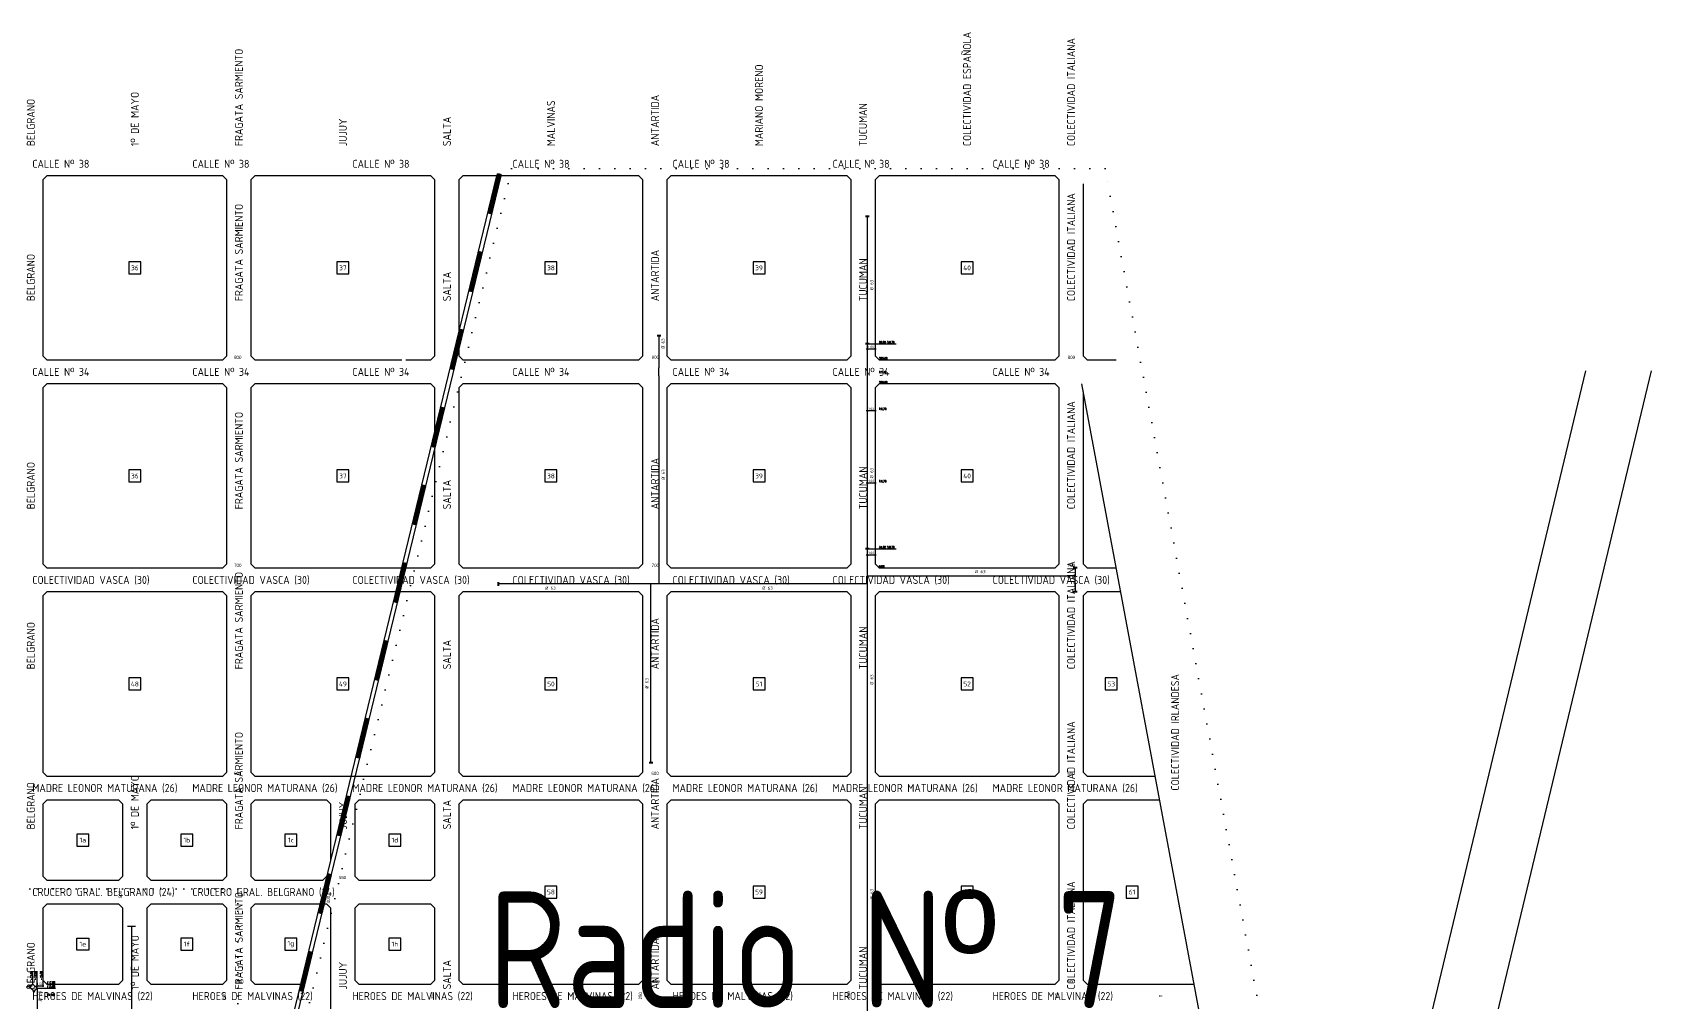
# Model space of a CAD drawing. Extents: x -48 to 13651, y -112 to 3468.
# Drawn here: x 2019 to 4043, y 2256 to 3468 of the extents above; entities that cross this region are included whole.
import ezdxf
from ezdxf.enums import TextEntityAlignment as Align

# ---------------------------------------------------------------- set-up
doc = ezdxf.new("R2010")
doc.units = 0
doc.header["$LTSCALE"] = 6
doc.header["$MEASUREMENT"] = 0
doc.linetypes.add('DOT2', pattern=[3.175, 0, -3.175])
doc.layers.get('0').update_dxf_attribs({"linetype": 'CONTINUOUS'})
doc.layers.get('DEFPOINTS').update_dxf_attribs({"linetype": 'CONTINUOUS'})
for name, color, linetype in [('AMPLIACIONES', 2, 'CONTINUOUS'), ('Caño 110mm', 170, 'CONTINUOUS'), ('Cotas', 7, 'CONTINUOUS'), ('CROQUI', 32, 'CONTINUOUS'), ('MANZANAS', 7, 'CONTINUOUS'), ('NOMB_CALLES', 4, 'CONTINUOUS'), ('NUMCASA', 12, 'CONTINUOUS'), ('NUMERO-MANZANA', 4, 'CONTINUOUS'), ('P63', 172, 'CONTINUOUS'), ('PROGRESIVA', 60, 'CONTINUOUS'), ('RADIO', 4, 'DOT2'), ('TXTDIAMETRO', 7, 'CONTINUOUS')]:
    doc.layers.add(name, color=color, linetype=linetype)
doc.layers.add('ATENCION', color=7, linetype='CONTINUOUS', plot=False)
doc.styles.add('ABADIMTCONDE', font='isocp.shx')
doc.styles.add('GEOSLAB703LTBT', font='isocp.shx', dxfattribs={"width": 0.9, "height": 8})
doc.styles.add('GOTHICE', font='GOTHICE.shx', dxfattribs={"height": 0.6})
doc.styles.add('ROMANS', font='romans.shx', dxfattribs={"width": 0.8, "height": 2.5})
doc.dimstyles.new('COTA02', dxfattribs={"dimtxt": 3, "dimasz": 1.5, "dimexe": 1.25, "dimexo": 0.625, "dimgap": 0.3, "dimtad": 1, "dimtoh": 1, "dimdsep": 46, "dimlunit": 6, "dimtxsty": 'ABADIMTCONDE', "dimblk1": 'OBLIQUE', "dimblk2": 'OBLIQUE', "dimsah": 1, "dimcen": 2.5, "dimdle": 1.5, "dimclrd": 60, "dimclre": 60, "dimclrt": 256, "dimadec": 0, "dimazin": 0, "dimtfac": 1, "dimtix": 1, "dimtofl": 0, "dimtmove": 0, "dimatfit": 0, "dimldrblk": 'OBLIQUE', "dimfxl": 1, "dimtolj": 1, "dimtzin": 0, "dimarcsym": 0})

# ---------------------------------------------------------------- blocks, each defined once
blk = doc.blocks.new('D63')
at = {"layer": 'TXTDIAMETRO', "color": 7, "ltscale": 0.1, "style": 'ABADIMTCONDE'}
blk.add_text('Ø 63', height=4, dxfattribs=at).set_placement((0, 0), align=Align.MIDDLE)
blk = doc.blocks.new('CUADRADO')
at = {"layer": 'NUMERO-MANZANA', "linetype": 'Continuous'}
blk.add_lwpolyline([(-7.5, -7.5), (7.5, -7.5), (7.5, 7.5), (-7.5, 7.5)], close=True, dxfattribs=at)
blk = doc.blocks.new('_OBLIQUE')
at = {"color": 0, "linetype": 'ByBlock'}
blk.add_line((-0.5, -0.5), (0.5, 0.5), dxfattribs=at)
blk = doc.blocks.new('*D1385')
at = {"layer": 'DEFPOINTS', "color": 0, "transparency": 16777216}
for p in [(2015.9, 2275), (2019.9, 2279.1), (2025, 2274.2)]:
    blk.add_point(p, dxfattribs=at)
at = {"layer": 'PROGRESIVA', "color": 60, "lineweight": -2, "transparency": 16777216}
for p, q in [((2022.1, 2269), (2014.8, 2276.1)), ((2019.5, 2278.7), (2015, 2274.1)), ((2024.6, 2273.7), (2020.1, 2269.2))]:
    blk.add_line(p, q, dxfattribs=at)
at = {"layer": 'PROGRESIVA', "color": 60, "lineweight": -2, "transparency": 16777216, "xscale": 1.5, "yscale": 1.5, "zscale": 1.5}
for p, rotation in [((2015.9, 2275), 135.6676095506564), ((2021, 2270.1), 315.6676095506564)]:
    blk.add_blockref('_OBLIQUE', p, dxfattribs=dict(at, rotation=rotation))
at = {"layer": 'PROGRESIVA', "transparency": 16777216, "insert": (2019.9, 2274), "char_height": 3, "attachment_point": 5, "rotation": 315.6676, "style": 'ABADIMTCONDE'}
blk.add_mtext('\\A1;3,60', dxfattribs=at)
blk = doc.blocks.new('*D1387')
at = {"layer": 'DEFPOINTS', "color": 0, "transparency": 16777216}
for p in [(2025, 2274.2), (2032.2, 2284.1), (2032.2, 2277)]:
    blk.add_point(p, dxfattribs=at)
at = {"layer": 'PROGRESIVA', "color": 60, "lineweight": -2, "transparency": 16777216}
for p, q in [((2023.5, 2277), (2033.7, 2277)), ((2025, 2274.8), (2025, 2278.3)), ((2032.2, 2283.5), (2032.2, 2275.8))]:
    blk.add_line(p, q, dxfattribs=at)
at = {"layer": 'PROGRESIVA', "color": 60, "lineweight": -2, "transparency": 16777216, "xscale": 1.5, "yscale": 1.5, "zscale": 1.5, "rotation": 180}
blk.add_blockref('_OBLIQUE', (2025, 2277), dxfattribs=at)
at = {"layer": 'PROGRESIVA', "color": 60, "lineweight": -2, "transparency": 16777216, "xscale": 1.5, "yscale": 1.5, "zscale": 1.5}
blk.add_blockref('_OBLIQUE', (2032.2, 2277), dxfattribs=at)
at = {"layer": 'PROGRESIVA', "transparency": 16777216, "insert": (2028.6, 2279.1), "char_height": 3, "attachment_point": 5, "style": 'ABADIMTCONDE'}
blk.add_mtext('\\A1;1,00', dxfattribs=at)
blk = doc.blocks.new('Tapa')
at = {"layer": 'Cotas', "lineweight": 40, "ltscale": 3}
blk.add_line((-2.4, 0), (2.4, 0), dxfattribs=at)
blk = doc.blocks.new('*D1811')
at = {"layer": 'DEFPOINTS', "color": 0, "transparency": 16777216}
for p in [(3062.6, 2815.7), (3072.2, 2815.7), (3072.2, 2815.6)]:
    blk.add_point(p, dxfattribs=at)
at = {"layer": 'PROGRESIVA', "color": 60, "lineweight": -2, "transparency": 16777216}
for p, q in [((3061.1, 2815.6), (3073.7, 2815.6)), ((3062.6, 2815.1), (3062.6, 2814.3)), ((3072.2, 2815.1), (3072.2, 2814.3))]:
    blk.add_line(p, q, dxfattribs=at)
at = {"layer": 'PROGRESIVA', "color": 60, "lineweight": -2, "transparency": 16777216, "xscale": 1.5, "yscale": 1.5, "zscale": 1.5, "rotation": 180}
blk.add_blockref('_OBLIQUE', (3062.6, 2815.6), dxfattribs=at)
at = {"layer": 'PROGRESIVA', "color": 60, "lineweight": -2, "transparency": 16777216, "xscale": 1.5, "yscale": 1.5, "zscale": 1.5}
blk.add_blockref('_OBLIQUE', (3072.2, 2815.6), dxfattribs=at)
at = {"layer": 'PROGRESIVA', "transparency": 16777216, "insert": (3067.4, 2817.6), "char_height": 3, "attachment_point": 5, "style": 'ABADIMTCONDE'}
blk.add_mtext('\\A1;1,00', dxfattribs=at)
blk = doc.blocks.new('*D1812')
at = {"layer": 'DEFPOINTS', "color": 0, "transparency": 16777216}
for p in [(3062.6, 2905.6), (3072.2, 2905.6), (3072.2, 2905.4)]:
    blk.add_point(p, dxfattribs=at)
at = {"layer": 'PROGRESIVA', "color": 60, "lineweight": -2, "transparency": 16777216}
for p, q in [((3061.1, 2905.4), (3073.7, 2905.4)), ((3062.6, 2905), (3062.6, 2904.2)), ((3072.2, 2905), (3072.2, 2904.2))]:
    blk.add_line(p, q, dxfattribs=at)
at = {"layer": 'PROGRESIVA', "color": 60, "lineweight": -2, "transparency": 16777216, "xscale": 1.5, "yscale": 1.5, "zscale": 1.5, "rotation": 180}
blk.add_blockref('_OBLIQUE', (3062.6, 2905.4), dxfattribs=at)
at = {"layer": 'PROGRESIVA', "color": 60, "lineweight": -2, "transparency": 16777216, "xscale": 1.5, "yscale": 1.5, "zscale": 1.5}
blk.add_blockref('_OBLIQUE', (3072.2, 2905.4), dxfattribs=at)
at = {"layer": 'PROGRESIVA', "transparency": 16777216, "insert": (3067.4, 2907.5), "char_height": 3, "attachment_point": 5, "style": 'ABADIMTCONDE'}
blk.add_mtext('\\A1;1,00', dxfattribs=at)
blk = doc.blocks.new('*D1813')
at = {"layer": 'DEFPOINTS', "color": 0, "transparency": 16777216}
for p in [(3062.6, 2996), (3072.2, 2996), (3072.2, 2995.8)]:
    blk.add_point(p, dxfattribs=at)
at = {"layer": 'PROGRESIVA', "color": 60, "lineweight": -2, "transparency": 16777216}
for p, q in [((3061.1, 2995.8), (3073.7, 2995.8)), ((3062.6, 2995.4), (3062.6, 2994.6)), ((3072.2, 2995.4), (3072.2, 2994.6))]:
    blk.add_line(p, q, dxfattribs=at)
at = {"layer": 'PROGRESIVA', "color": 60, "lineweight": -2, "transparency": 16777216, "xscale": 1.5, "yscale": 1.5, "zscale": 1.5, "rotation": 180}
blk.add_blockref('_OBLIQUE', (3062.6, 2995.8), dxfattribs=at)
at = {"layer": 'PROGRESIVA', "color": 60, "lineweight": -2, "transparency": 16777216, "xscale": 1.5, "yscale": 1.5, "zscale": 1.5}
blk.add_blockref('_OBLIQUE', (3072.2, 2995.8), dxfattribs=at)
at = {"layer": 'PROGRESIVA', "transparency": 16777216, "insert": (3067.4, 2997.8), "char_height": 3, "attachment_point": 5, "style": 'ABADIMTCONDE'}
blk.add_mtext('\\A1;1,00', dxfattribs=at)
blk = doc.blocks.new('*D1814')
at = {"layer": 'DEFPOINTS', "color": 0, "transparency": 16777216}
for p in [(3062.6, 3073.2), (3072.2, 3073.2), (3072.2, 3072.9)]:
    blk.add_point(p, dxfattribs=at)
at = {"layer": 'PROGRESIVA', "color": 60, "lineweight": -2, "transparency": 16777216}
for p, q in [((3061.1, 3072.9), (3073.7, 3072.9)), ((3062.6, 3072.6), (3062.6, 3071.7)), ((3072.2, 3072.6), (3072.2, 3071.7))]:
    blk.add_line(p, q, dxfattribs=at)
at = {"layer": 'PROGRESIVA', "color": 60, "lineweight": -2, "transparency": 16777216, "xscale": 1.5, "yscale": 1.5, "zscale": 1.5, "rotation": 180}
blk.add_blockref('_OBLIQUE', (3062.6, 3072.9), dxfattribs=at)
at = {"layer": 'PROGRESIVA', "color": 60, "lineweight": -2, "transparency": 16777216, "xscale": 1.5, "yscale": 1.5, "zscale": 1.5}
blk.add_blockref('_OBLIQUE', (3072.2, 3072.9), dxfattribs=at)
at = {"layer": 'PROGRESIVA', "transparency": 16777216, "insert": (3067.3, 3075), "char_height": 3, "attachment_point": 5, "style": 'ABADIMTCONDE'}
blk.add_mtext('\\A1;1,00', dxfattribs=at)

msp = doc.modelspace()

# ---------------------------------------------------------------- hatches: boundary and pattern name
at = {"layer": 'MANZANAS', "ltscale": 0.1}
h = msp.add_hatch(dxfattribs=at)
h.set_pattern_fill('ANSI37', color=256, style=0)
h.set_pattern_definition([(45, (70.77437, 291.72789), (-0.0883883476, 0.0883883476), []), (135, (70.77437, 291.72789), (-0.0883883476, -0.0883883476), [])])
h.paths.add_polyline_path([(2605.202, 3290.678), (2600.343, 3291.857), (2588.455, 3242.858), (2593.314, 3241.679)])
h = msp.add_hatch(dxfattribs=at)
h.set_pattern_fill('ANSI37', color=256, style=0)
h.set_pattern_definition([(45, (47.18291, 194.48526), (-0.0883883476, 0.0883883476), []), (135, (47.18291, 194.48526), (-0.0883883476, -0.0883883476), [])])
h.paths.add_polyline_path([(2581.61, 3193.436), (2576.751, 3194.615), (2564.864, 3145.616), (2569.723, 3144.437)])
h = msp.add_hatch(dxfattribs=at)
h.set_pattern_fill('ANSI37', color=256, style=0)
h.set_pattern_definition([(45, (23.59146, 97.24263), (-0.0883883476, 0.0883883476), []), (135, (23.59146, 97.24263), (-0.0883883476, -0.0883883476), [])])
h.paths.add_polyline_path([(2558.019, 3096.193), (2553.16, 3097.372), (2541.272, 3048.373), (2546.131, 3047.194)])
h = msp.add_hatch(dxfattribs=at)
h.set_pattern_fill('ANSI37', color=256, style=0)
h.paths.add_polyline_path([(2534.427, 2998.951), (2529.568, 3000.129), (2517.681, 2951.13), (2522.54, 2949.952)])
h = msp.add_hatch(dxfattribs=at)
h.set_pattern_fill('ANSI37', color=256, style=0)
h.paths.add_polyline_path([(2510.835, 2901.702), (2505.975, 2902.881), (2494.187, 2854.29), (2499.046, 2853.112)])
h.paths.add_polyline_path([(2487.258, 2804.521), (2482.399, 2805.7), (2470.611, 2757.109), (2475.47, 2755.931)])
h = msp.add_hatch(dxfattribs=at)
h.set_pattern_fill('ANSI37', color=256, style=0)
h.paths.add_polyline_path([(2463.682, 2707.34), (2458.822, 2708.519), (2447.034, 2659.928), (2451.893, 2658.75)])
h.paths.add_polyline_path([(2440.105, 2610.159), (2435.246, 2611.338), (2423.458, 2562.747), (2428.317, 2561.569)])
h = msp.add_hatch(dxfattribs=at)
h.set_pattern_fill('ANSI37', color=256, style=0)
h.paths.add_polyline_path([(2416.528, 2512.978), (2411.669, 2514.157), (2399.881, 2465.566), (2404.74, 2464.387)])
h.paths.add_polyline_path([(2392.952, 2415.797), (2388.093, 2416.976), (2376.305, 2368.385), (2381.164, 2367.206)])
h = msp.add_hatch(dxfattribs=at)
h.set_pattern_fill('ANSI37', color=256, style=0)
h.paths.add_polyline_path([(2369.375, 2318.616), (2364.516, 2319.795), (2352.728, 2271.204), (2357.587, 2270.025)])
h.paths.add_polyline_path([(2345.799, 2221.435), (2340.94, 2222.614), (2329.152, 2174.023), (2334.011, 2172.844)])

# ---------------------------------------------------------------- linework, layer by layer
at = {"layer": 'Caño 110mm', "ltscale": 0.1}
for p, q in [((2002.14, 2271.611), (2019.927, 2279.145)), ((2019.927, 2279.145), (2025.009, 2274.181)), ((2025.009, 2274.181), (2025.009, 2245.445))]:
    msp.add_line(p, q, dxfattribs=at)
at = {"layer": 'CROQUI'}
for p, q in [((2137.898, 2351.295), (2148.01, 2351.295)), ((2142.982, 2350.884), (2142.982, 2213.134))]:
    msp.add_line(p, q, dxfattribs=at)
at = {"layer": 'MANZANAS', "ltscale": 0.1}
msp.add_line((1783.46, -75.287), (2599.685, 3289.145), dxfattribs=at)
at = {"layer": 'MANZANAS'}
for p, q in [((1788.605, -75.287), (2604.83, 3289.145)), ((2032.234, 3284.145), (2037.234, 3289.145)), ((2032.234, 3284.145), (2032.234, 3064.145)), ((2257.234, 3289.145), (2037.234, 3289.145)), ((2257.234, 3289.145), (2262.234, 3284.145)), ((2262.234, 3064.145), (2262.234, 3284.145)), ((2292.234, 3284.145), (2297.234, 3289.145)), ((2292.234, 3284.145), (2292.234, 3064.145)), ((2517.234, 3289.145), (2297.234, 3289.145)), ((2517.234, 3289.145), (2522.234, 3284.145)), ((2522.234, 3064.145), (2522.234, 3284.145)), ((2552.234, 3284.145), (2557.234, 3289.145)), ((2552.234, 3284.145), (2552.234, 3064.145)), ((2777.234, 3289.145), (2557.234, 3289.145)), ((2777.234, 3289.145), (2782.234, 3284.145)), ((2782.234, 3064.145), (2782.234, 3284.145)), ((2812.234, 3284.145), (2817.234, 3289.145)), ((2812.234, 3284.145), (2812.234, 3064.145)), ((3037.234, 3289.145), (2817.234, 3289.145)), ((3042.234, 3284.145), (3037.234, 3289.145)), ((3042.234, 3064.145), (3042.234, 3284.145)), ((3072.234, 3284.145), (3077.234, 3289.145)), ((3072.234, 3284.145), (3072.234, 3064.145)), ((3297.234, 3289.145), (3077.234, 3289.145)), ((3297.234, 3289.145), (3302.234, 3284.145)), ((3302.234, 3064.145), (3302.234, 3284.145)), ((3332.234, 3279.145), (3332.234, 3064.145)), ((2032.234, 3064.145), (2037.234, 3059.145)), ((2037.234, 3059.145), (2257.234, 3059.145)), ((2262.234, 3064.145), (2257.234, 3059.145)), ((2297.234, 3059.145), (2292.234, 3064.145)), ((2297.234, 3059.145), (2480.809, 3059.145)), ((2485.954, 3059.145), (2517.234, 3059.145)), ((2517.234, 3059.145), (2522.234, 3064.145)), ((2552.234, 3064.145), (2557.234, 3059.145)), ((2557.234, 3059.145), (2777.234, 3059.145)), ((2782.234, 3064.145), (2777.234, 3059.145)), ((2817.234, 3059.145), (2812.234, 3064.145)), ((2817.234, 3059.145), (3037.234, 3059.145)), ((3042.234, 3064.145), (3037.234, 3059.145)), ((3072.234, 3064.145), (3077.234, 3059.145)), ((3077.234, 3059.145), (3297.234, 3059.145)), ((3297.234, 3059.145), (3302.234, 3064.145)), ((3332.234, 3064.145), (3337.234, 3059.145)), ((3337.234, 3059.145), (3373.406, 3059.145)), ((3715.183, 2024.007), (3960.376, 3045.311)), ((3753.158, 1839.491), (4042.649, 3045.311)), ((2032.234, 3024.145), (2037.234, 3029.145)), ((2032.234, 3024.145), (2032.234, 2804.145)), ((2257.234, 3029.145), (2037.234, 3029.145)), ((2257.234, 3029.145), (2262.234, 3024.145)), ((2262.234, 2804.145), (2262.234, 3024.145)), ((2292.234, 3024.145), (2297.234, 3029.145)), ((2292.234, 3024.145), (2292.234, 2804.145)), ((2517.234, 3029.145), (2297.234, 3029.145)), ((2517.234, 3029.145), (2522.234, 3024.145)), ((2522.234, 2969.896), (2522.234, 3024.145)), ((2552.234, 3024.145), (2557.234, 3029.145)), ((2552.234, 3024.145), (2552.234, 2804.145)), ((2777.234, 3029.145), (2557.234, 3029.145)), ((2777.234, 3029.145), (2782.234, 3024.145)), ((2782.234, 2804.145), (2782.234, 3024.145)), ((2812.234, 3024.145), (2817.234, 3029.145)), ((2812.234, 3024.145), (2812.234, 2804.145)), ((3037.234, 3029.145), (2817.234, 3029.145)), ((3042.234, 3024.145), (3037.234, 3029.145)), ((3042.234, 2804.145), (3042.234, 3024.145)), ((3072.234, 3024.145), (3077.234, 3029.145)), ((3072.234, 3024.145), (3072.234, 2804.145)), ((3297.234, 3029.145), (3077.234, 3029.145)), ((3297.234, 3029.145), (3302.234, 3024.145)), ((3302.234, 2804.145), (3302.234, 3024.145)), ((3330.362, 3029.145), (3519.379, 2019.145)), ((3332.234, 3019.145), (3332.234, 2804.145)), ((2522.234, 2804.145), (2522.234, 2948.689)), ((2032.234, 2804.145), (2037.234, 2799.145)), ((2037.234, 2799.145), (2257.234, 2799.145)), ((2262.234, 2804.145), (2257.234, 2799.145)), ((2297.234, 2799.145), (2292.234, 2804.145)), ((2297.234, 2799.145), (2480.809, 2799.145)), ((2485.954, 2799.145), (2517.234, 2799.145)), ((2517.234, 2799.145), (2522.234, 2804.145)), ((2552.234, 2804.145), (2557.234, 2799.145)), ((2557.234, 2799.145), (2777.234, 2799.145)), ((2782.234, 2804.145), (2777.234, 2799.145)), ((2817.234, 2799.145), (2812.234, 2804.145)), ((2817.234, 2799.145), (3037.234, 2799.145)), ((3042.234, 2804.145), (3037.234, 2799.145)), ((3072.234, 2804.145), (3077.234, 2799.145)), ((3077.234, 2799.145), (3297.234, 2799.145)), ((3297.234, 2799.145), (3302.234, 2804.145)), ((3332.234, 2804.145), (3337.234, 2799.145)), ((3337.234, 2799.145), (3373.406, 2799.145)), ((2032.234, 2764.145), (2037.234, 2769.145)), ((2032.234, 2764.145), (2032.234, 2544.145)), ((2257.234, 2769.145), (2037.234, 2769.145)), ((2257.234, 2769.145), (2262.234, 2764.145)), ((2262.234, 2544.145), (2262.234, 2764.145)), ((2292.234, 2764.145), (2297.234, 2769.145)), ((2292.234, 2764.145), (2292.234, 2544.145)), ((2473.531, 2769.145), (2297.234, 2769.145)), ((2517.234, 2769.145), (2478.676, 2769.145)), ((2522.234, 2764.145), (2517.234, 2769.145)), ((2522.234, 2544.145), (2522.234, 2764.145)), ((2557.234, 2769.145), (2552.234, 2764.145)), ((2552.234, 2764.145), (2552.234, 2544.145)), ((2777.234, 2769.145), (2557.234, 2769.145)), ((2777.234, 2769.145), (2782.234, 2764.145)), ((2782.234, 2544.145), (2782.234, 2764.145)), ((2812.234, 2764.145), (2817.234, 2769.145)), ((2812.234, 2764.145), (2812.234, 2544.145)), ((3037.234, 2769.145), (2817.234, 2769.145)), ((3037.234, 2769.145), (3042.234, 2764.145)), ((3042.234, 2544.145), (3042.234, 2764.145)), ((3072.234, 2764.145), (3077.234, 2769.145)), ((3072.234, 2764.145), (3072.234, 2544.145)), ((3297.234, 2769.145), (3077.234, 2769.145)), ((3302.234, 2764.145), (3297.234, 2769.145)), ((3302.234, 2544.145), (3302.234, 2764.145)), ((3337.234, 2769.145), (3332.234, 2764.145)), ((3332.234, 2764.145), (3332.234, 2544.145)), ((3379.02, 2769.145), (3337.234, 2769.145)), ((2037.234, 2539.145), (2032.234, 2544.145)), ((2037.234, 2539.145), (2257.234, 2539.145)), ((2262.234, 2544.145), (2257.234, 2539.145)), ((2297.234, 2539.145), (2292.234, 2544.145)), ((2297.234, 2539.145), (2517.234, 2539.145)), ((2517.234, 2539.145), (2522.234, 2544.145)), ((2557.234, 2539.145), (2552.234, 2544.145)), ((2557.234, 2539.145), (2777.234, 2539.145)), ((2777.234, 2539.145), (2782.234, 2544.145)), ((2817.234, 2539.145), (2812.234, 2544.145)), ((2817.234, 2539.145), (3037.234, 2539.145)), ((3037.234, 2539.145), (3042.234, 2544.145)), ((3077.234, 2539.145), (3072.234, 2544.145)), ((3077.234, 2539.145), (3297.234, 2539.145)), ((3302.234, 2544.145), (3297.234, 2539.145)), ((3337.234, 2539.145), (3332.234, 2544.145)), ((3337.234, 2539.145), (3422.063, 2539.145)), ((2032.234, 2504.145), (2037.234, 2509.145)), ((2127.234, 2509.145), (2037.234, 2509.145)), ((2127.234, 2509.145), (2132.234, 2504.145)), ((2162.234, 2504.145), (2167.234, 2509.145)), ((2257.234, 2509.145), (2167.234, 2509.145)), ((2257.234, 2509.145), (2262.234, 2504.145)), ((2292.234, 2504.145), (2297.234, 2509.145)), ((2387.234, 2509.145), (2297.234, 2509.145)), ((2387.234, 2509.145), (2392.234, 2504.145)), ((2422.234, 2504.145), (2427.234, 2509.145)), ((2517.234, 2509.145), (2427.234, 2509.145)), ((2517.234, 2509.145), (2522.234, 2504.145)), ((2552.234, 2504.145), (2557.234, 2509.145)), ((2777.234, 2509.145), (2557.234, 2509.145)), ((2777.234, 2509.145), (2782.234, 2504.145)), ((2812.234, 2504.145), (2817.234, 2509.145)), ((3037.234, 2509.145), (2817.234, 2509.145)), ((3037.234, 2509.145), (3042.234, 2504.145)), ((3072.234, 2504.145), (3077.234, 2509.145)), ((3297.234, 2509.145), (3077.234, 2509.145)), ((3297.234, 2509.145), (3302.234, 2504.145)), ((3332.234, 2504.145), (3337.234, 2509.145)), ((3427.678, 2509.145), (3337.234, 2509.145)), ((2032.234, 2504.145), (2032.234, 2414.145)), ((2132.234, 2414.145), (2132.234, 2504.145)), ((2162.234, 2504.145), (2162.234, 2414.145)), ((2262.234, 2414.145), (2262.234, 2504.145)), ((2292.234, 2504.145), (2292.234, 2414.145)), ((2392.234, 2434.044), (2392.234, 2504.145)), ((2422.234, 2504.145), (2422.234, 2414.145)), ((2522.234, 2414.145), (2522.234, 2504.145)), ((2552.234, 2504.145), (2552.234, 2284.145)), ((2782.234, 2284.145), (2782.234, 2504.145)), ((2812.234, 2504.145), (2812.234, 2284.145)), ((3042.234, 2284.145), (3042.234, 2504.145)), ((3072.234, 2504.145), (3072.234, 2284.145)), ((3302.234, 2284.145), (3302.234, 2504.145)), ((3332.234, 2504.145), (3332.234, 2284.145)), ((2032.234, 2414.145), (2037.234, 2409.145)), ((2037.234, 2409.145), (2127.234, 2409.145)), ((2132.234, 2414.145), (2127.234, 2409.145)), ((2167.234, 2409.145), (2162.234, 2414.145)), ((2167.234, 2409.145), (2257.234, 2409.145)), ((2257.234, 2409.145), (2262.234, 2414.145)), ((2292.234, 2414.145), (2297.234, 2409.145)), ((2297.234, 2409.145), (2382.234, 2409.145)), ((2387.462, 2414.373), (2382.234, 2409.145)), ((2422.234, 2414.145), (2427.234, 2409.145)), ((2427.234, 2409.145), (2517.234, 2409.145)), ((2517.234, 2409.145), (2522.234, 2414.145)), ((2037.234, 2379.145), (2032.234, 2374.145)), ((2032.234, 2374.145), (2032.234, 2284.145)), ((2127.234, 2379.145), (2037.234, 2379.145)), ((2127.234, 2379.145), (2132.234, 2374.145)), ((2132.234, 2284.145), (2132.234, 2374.145)), ((2162.234, 2374.145), (2167.234, 2379.145)), ((2162.234, 2374.145), (2162.234, 2284.145)), ((2257.234, 2379.145), (2167.234, 2379.145)), ((2262.234, 2374.145), (2257.234, 2379.145)), ((2262.234, 2284.145), (2262.234, 2374.145)), ((2297.234, 2379.145), (2292.234, 2374.145)), ((2292.234, 2374.145), (2292.234, 2284.145)), ((2387.234, 2379.145), (2297.234, 2379.145)), ((2392.234, 2374.145), (2387.234, 2379.145)), ((2392.234, 2022.145), (2392.234, 2374.145)), ((2422.234, 2374.145), (2427.234, 2379.145)), ((2422.234, 2374.145), (2422.234, 2284.145)), ((2517.234, 2379.145), (2427.234, 2379.145)), ((2517.234, 2379.145), (2522.234, 2374.145)), ((2522.234, 2284.145), (2522.234, 2374.145)), ((2032.234, 2284.145), (2037.234, 2279.145)), ((2037.234, 2279.145), (2127.234, 2279.145)), ((2127.234, 2279.145), (2132.234, 2284.145)), ((2162.234, 2284.145), (2167.234, 2279.145)), ((2167.234, 2279.145), (2257.234, 2279.145)), ((2257.234, 2279.145), (2262.234, 2284.145)), ((2292.234, 2284.145), (2297.234, 2279.145)), ((2297.234, 2279.145), (2354.655, 2279.145)), ((2422.234, 2284.145), (2427.234, 2279.145)), ((2427.234, 2279.145), (2517.234, 2279.145)), ((2517.234, 2279.145), (2522.234, 2284.145)), ((2557.234, 2279.145), (2552.234, 2284.145)), ((2557.234, 2279.145), (2777.234, 2279.145)), ((2777.234, 2279.145), (2782.234, 2284.145)), ((2817.234, 2279.145), (2812.234, 2284.145)), ((2817.234, 2279.145), (3037.234, 2279.145)), ((3037.234, 2279.145), (3042.234, 2284.145)), ((3072.234, 2284.145), (3077.234, 2279.145)), ((3077.234, 2279.145), (3297.234, 2279.145)), ((3297.234, 2279.145), (3302.234, 2284.145)), ((3337.234, 2279.145), (3332.234, 2284.145)), ((3337.234, 2279.145), (3470.721, 2279.145))]:
    msp.add_line(p, q, dxfattribs=at)
at = {"layer": 'MANZANAS', "color": 12}
for p, q in [((2600.343, 3291.857), (2605.202, 3290.678)), ((2588.455, 3242.858), (2593.314, 3241.679)), ((2576.751, 3194.615), (2581.61, 3193.436)), ((2564.864, 3145.616), (2569.723, 3144.437)), ((2553.16, 3097.372), (2558.019, 3096.193)), ((2541.272, 3048.373), (2546.131, 3047.194)), ((2529.568, 3000.129), (2534.427, 2998.951)), ((2517.681, 2951.13), (2522.54, 2949.952))]:
    msp.add_line(p, q, dxfattribs=at)
at = {"layer": 'NUMERO-MANZANA'}
msp.add_lwpolyline([(2074.734, 2336.645), (2089.734, 2336.645), (2089.734, 2321.645), (2074.734, 2321.645)], close=True, dxfattribs=at)
at = {"layer": 'P63'}
for p, q in [((3062.629, 3079.145), (3062.629, 3238.344)), ((2802.234, 3089.281), (2802.234, 3049.145)), ((3062.629, 2823.145), (3062.629, 3079.145)), ((2802.234, 3039.145), (2802.234, 3049.145)), ((2802.234, 3039.145), (2802.234, 2779.145)), ((3062.629, 2005.759), (3062.629, 2823.145)), ((3322.234, 2799.145), (3322.234, 2789.145)), ((2792.234, 2779.145), (2601.063, 2779.145)), ((2792.234, 2555.559), (2792.234, 2779.145)), ((2802.234, 2779.145), (2792.234, 2779.145)), ((3062.629, 2779.145), (2802.234, 2779.145)), ((3062.629, 2789.145), (3312.234, 2789.145)), ((3322.234, 2789.145), (3312.234, 2789.145)), ((3322.234, 2779.145), (3322.234, 2789.145)), ((3322.234, 2779.145), (3322.234, 2769.145))]:
    msp.add_line(p, q, dxfattribs=at)
at = {"layer": 'PROGRESIVA'}
for p, q in [((3062.629, 3079.145), (3098.512, 3079.145)), ((3062.629, 2823.145), (3098.512, 2823.145)), ((2019.927, 2279.145), (2019.927, 2295.194)), ((2025.009, 2274.181), (2025.009, 2295.194)), ((2025.009, 2274.181), (2048.3, 2274.181))]:
    msp.add_line(p, q, dxfattribs=at)
at = {"layer": 'RADIO'}
for p, q in [((2618.107, 3298.193), (2304.618, 2004.644)), ((3359.805, 3298.193), (2618.107, 3298.193)), ((3587.086, 2058.053), (3359.805, 3298.193))]:
    msp.add_line(p, q, dxfattribs=at)
at = {"layer": 'RADIO', "color": 4, "ltscale": 0.5}
for p, q in [((2276.012, 2397.971), (1887.769, 2397.971)), ((2276.012, 2004.644), (2276.012, 2397.971))]:
    msp.add_line(p, q, dxfattribs=at)

# ---------------------------------------------------------------- block references
at = {"layer": 'AMPLIACIONES', "ltscale": 0.1}
for name, p in [('CUADRADO', (2147.234, 3174.145)), ('CUADRADO', (2407.234, 3174.145)), ('CUADRADO', (2667.234, 3174.145)), ('CUADRADO', (2927.234, 3174.145)), ('CUADRADO', (3187.234, 3174.145)), ('CUADRADO', (2147.234, 2914.145)), ('CUADRADO', (2407.234, 2914.145)), ('CUADRADO', (2667.234, 2914.145)), ('CUADRADO', (2927.234, 2914.145)), ('CUADRADO', (3187.234, 2914.145)), ('D63', (3203.808, 2794.601)), ('D63', (2666.561, 2773.952)), ('D63', (2937.957, 2774.037)), ('CUADRADO', (2147.234, 2654.145)), ('CUADRADO', (2407.234, 2654.145)), ('CUADRADO', (2667.234, 2654.145)), ('CUADRADO', (2927.234, 2654.145)), ('CUADRADO', (3187.234, 2654.145)), ('CUADRADO', (3367.39, 2654.145)), ('CUADRADO', (2082.234, 2459.145)), ('CUADRADO', (2212.234, 2459.145)), ('CUADRADO', (2342.234, 2459.145)), ('CUADRADO', (2472.234, 2459.145)), ('CUADRADO', (2667.234, 2394.145)), ('CUADRADO', (2927.234, 2394.145)), ('CUADRADO', (3187.234, 2394.145)), ('CUADRADO', (3393.356, 2394.145)), ('CUADRADO', (2212.234, 2329.145)), ('CUADRADO', (2342.234, 2329.145)), ('CUADRADO', (2472.234, 2329.145))]:
    msp.add_blockref(name, p, dxfattribs=at)
at = {"layer": 'AMPLIACIONES', "ltscale": 0.1, "rotation": 90}
for p in [(3068.033, 3152.715), (2807.23, 3079.453), (2807.515, 2915.782), (3068.033, 2917.726), (2787.039, 2654.898), (3068.033, 2659.542), (3068.033, 2391.526)]:
    msp.add_blockref('D63', p, dxfattribs=at)
at = {"layer": 'P63'}
for p, rotation in [((3062.629, 3238.344), 180), ((2802.234, 3089.281), 180), ((3322.234, 2799.145), 180), ((2601.063, 2779.145), 270), ((3322.234, 2769.145), 180), ((2792.234, 2555.559), 180)]:
    msp.add_blockref('Tapa', p, dxfattribs=dict(at, rotation=rotation))
at = {"layer": 'PROGRESIVA', "rotation": 180}
for p in [(3062.629, 3079.145), (3062.629, 2823.145)]:
    msp.add_blockref('Tapa', p, dxfattribs=at)
at = {"layer": 'TXTDIAMETRO', "ltscale": 0.1, "rotation": 90}
msp.add_blockref('D63', (2028.819, 2264.061), dxfattribs=at)

# ---------------------------------------------------------------- texts
at = {"layer": 'ATENCION', "style": 'GEOSLAB703LTBT'}
for s, p in [('CALLE Nº 38', (2019.141, 3304.145)), ('CALLE Nº 38', (2219.141, 3304.145)), ('CALLE Nº 38', (2419.141, 3304.145)), ('CALLE Nº 38', (2619.141, 3304.145)), ('CALLE Nº 38', (2819.141, 3304.145)), ('CALLE Nº 38', (3019.141, 3304.145)), ('CALLE Nº 38', (3219.141, 3304.145)), ('CALLE Nº 34', (2019.141, 3044.145)), ('CALLE Nº 34', (2219.141, 3044.145)), ('CALLE Nº 34', (2419.141, 3044.145)), ('CALLE Nº 34', (2619.141, 3044.145)), ('CALLE Nº 34', (2819.141, 3044.145)), ('CALLE Nº 34', (3019.141, 3044.145)), ('CALLE Nº 34', (3219.141, 3044.145)), ('COLECTIVIDAD VASCA (30)', (2019.141, 2784.145)), ('COLECTIVIDAD VASCA (30)', (2219.141, 2784.145)), ('COLECTIVIDAD VASCA (30)', (2419.141, 2784.145)), ('COLECTIVIDAD VASCA (30)', (2619.141, 2784.145)), ('COLECTIVIDAD VASCA (30)', (2819.141, 2784.145)), ('COLECTIVIDAD VASCA (30)', (3019.141, 2784.145)), ('COLECTIVIDAD VASCA (30)', (3219.141, 2784.145)), ('MADRE LEONOR MATURANA (26)', (2019.141, 2524.145)), ('MADRE LEONOR MATURANA (26)', (2219.141, 2524.145)), ('MADRE LEONOR MATURANA (26)', (2419.141, 2524.145)), ('MADRE LEONOR MATURANA (26)', (2619.141, 2524.145)), ('MADRE LEONOR MATURANA (26)', (2819.141, 2524.145)), ('MADRE LEONOR MATURANA (26)', (3019.141, 2524.145)), ('MADRE LEONOR MATURANA (26)', (3219.141, 2524.145)), ('CRUCERO GRAL. BELGRANO (24)', (2019.141, 2394.145)), ('CRUCERO GRAL. BELGRANO (24)', (2219.141, 2394.145)), ('HEROES DE MALVINAS (22)', (2019.141, 2264.145)), ('HEROES DE MALVINAS (22)', (2219.141, 2264.145)), ('HEROES DE MALVINAS (22)', (2419.141, 2264.145)), ('HEROES DE MALVINAS (22)', (2619.141, 2264.145)), ('HEROES DE MALVINAS (22)', (2819.141, 2264.145)), ('HEROES DE MALVINAS (22)', (3019.141, 2264.145)), ('HEROES DE MALVINAS (22)', (3219.141, 2264.145))]:
    msp.add_text(s, height=10, dxfattribs=at).set_placement(p, align=Align.MIDDLE_LEFT)
for s, p in [('COLECTIVIDAD ITALIANA', (3317.234, 3132.445)), ('FRAGATA SARMIENTO', (2277.234, 3132.415)), ('BELGRANO', (2017.234, 3132.415)), ('ANTARTIDA', (2797.234, 3132.415)), ('TUCUMAN', (3057.234, 3132.415)), ('SALTA', (2537.234, 3132.415)), ('COLECTIVIDAD ITALIANA', (3317.234, 2872.445)), ('FRAGATA SARMIENTO', (2277.234, 2872.415)), ('ANTARTIDA', (2797.234, 2872.415)), ('BELGRANO', (2017.234, 2872.415)), ('TUCUMAN', (3057.234, 2872.415)), ('SALTA', (2537.234, 2872.415)), ('FRAGATA SARMIENTO', (2277.234, 2672.415)), ('COLECTIVIDAD ITALIANA', (3317.234, 2672.445)), ('ANTARTIDA', (2797.234, 2672.415)), ('BELGRANO', (2017.234, 2672.415)), ('TUCUMAN', (3057.234, 2672.415)), ('SALTA', (2537.234, 2672.415)), ('COLECTIVIDAD IRLANDESA', (3447.234, 2520.881)), ('FRAGATA SARMIENTO', (2277.234, 2472.415)), ('COLECTIVIDAD ITALIANA', (3317.234, 2472.445)), ('BELGRANO', (2017.234, 2472.415)), ('1º DE MAYO', (2147.234, 2472.415)), ('ANTARTIDA', (2797.234, 2472.415)), ('TUCUMAN', (3057.234, 2472.415)), ('JUJUY', (2407.234, 2472.415)), ('SALTA', (2537.234, 2472.415)), ('FRAGATA SARMIENTO', (2277.234, 2272.415)), ('COLECTIVIDAD ITALIANA', (3317.234, 2272.445)), ('BELGRANO', (2017.234, 2272.415)), ('1º DE MAYO', (2147.234, 2272.415)), ('ANTARTIDA', (2797.234, 2272.415)), ('SALTA', (2537.234, 2272.415)), ('TUCUMAN', (3057.234, 2272.415)), ('JUJUY', (2407.234, 2272.415))]:
    msp.add_text(s, height=10, rotation=90, dxfattribs=at).set_placement(p, align=Align.MIDDLE_LEFT)
at = {"layer": 'NOMB_CALLES', "style": 'GEOSLAB703LTBT'}
for s, p in [('COLECTIVIDAD ESPAÑOLA', (3187.234, 3326.243)), ('COLECTIVIDAD ITALIANA', (3317.234, 3326.272)), ('FRAGATA SARMIENTO', (2277.234, 3326.243)), ('MARIANO MORENO', (2927.234, 3326.243)), ('BELGRANO', (2017.234, 3326.243)), ('1º DE MAYO', (2147.234, 3326.243)), ('MALVINAS', (2667.234, 3326.243)), ('ANTARTIDA', (2797.234, 3326.243)), ('JUJUY', (2407.234, 3326.243)), ('SALTA', (2537.234, 3326.243)), ('TUCUMAN', (3057.234, 3326.243))]:
    msp.add_text(s, height=10, rotation=90, dxfattribs=at).set_placement(p, align=Align.MIDDLE_LEFT)
at = {"layer": 'NUMCASA', "color": 12, "linetype": 'Continuous', "style": 'GOTHICE'}
for s, p in [('800', (2275.834, 3059.145)), ('800', (2797.681, 3059.145)), ('800', (3317.579, 3059.145)), ('700', (2275.834, 2799.145)), ('700', (2797.681, 2799.145)), ('700', (3317.579, 2799.145)), ('600', (2275.631, 2539.273)), ('600', (2797.377, 2539.273)), ('600', (3317.275, 2539.273)), ('550', (2406.907, 2409.145)), ('500', (2278.496, 2279.145)), ('500', (2798.496, 2279.145)), ('500', (3317.335, 2279.145))]:
    msp.add_text(s, height=4, dxfattribs=at).set_placement(p, align=Align.BOTTOM_CENTER)
for s, p in [('500', (2132.234, 2391.116)), ('400', (2392.34, 2384.703)), ('450', (2262.277, 2264.217)), ('350', (2522.314, 2264.892)), ('250', (2782.234, 2264.554)), ('150', (3042.275, 2265.494)), ('50', (3302.234, 2264.892)), ('0', (3432.287, 2264.217))]:
    msp.add_text(s, height=4, rotation=90, dxfattribs=at).set_placement(p, align=Align.BOTTOM_CENTER)
at = {"layer": 'NUMERO-MANZANA', "style": 'GEOSLAB703LTBT'}
for s, p in [('36', (2147.234, 3174.145)), ('37', (2407.234, 3174.145)), ('38', (2667.234, 3174.145)), ('39', (2927.234, 3174.145)), ('40', (3187.234, 3174.145)), ('36', (2147.234, 2914.145)), ('37', (2407.234, 2914.145)), ('38', (2667.234, 2914.145)), ('39', (2927.234, 2914.145)), ('40', (3187.234, 2914.145)), ('48', (2147.234, 2654.145)), ('49', (2407.234, 2654.145)), ('50', (2667.234, 2654.145)), ('51', (2927.234, 2654.145)), ('52', (3187.234, 2654.145)), ('53', (3367.39, 2654.145)), ('1a', (2082.234, 2459.145)), ('1b', (2212.234, 2459.145)), ('1c', (2342.234, 2459.145)), ('1d', (2472.234, 2459.145)), ('58', (2667.234, 2394.145)), ('59', (2927.234, 2394.145)), ('60', (3187.234, 2394.145)), ('61', (3393.356, 2394.145)), ('1e', (2082.234, 2329.145)), ('1f', (2212.234, 2329.145)), ('1g', (2342.234, 2329.145)), ('1h', (2472.234, 2329.145))]:
    msp.add_text(s, height=6, dxfattribs=at).set_placement(p, align=Align.MIDDLE)
at = {"layer": 'PROGRESIVA', "style": 'ROMANS', "width": 0.8}
for s, p in [('20,00 T:0,70', (3077.234, 3079.145)), ('200,00', (3077.234, 3059.145)), ('T:1,10', (3077.234, 3041.951)), ('200,00', (3077.234, 3029.145)), ('T:0,70', (3077.234, 2995.817)), ('T:0,70', (3077.234, 2905.436)), ('24,00 T:0,70', (3077.234, 2823.145)), ('0,00', (3077.234, 2799.145)), ('T:1,40', (2037.234, 2263.479)), ('117,00', (2037.234, 2279.145)), ('115,00', (2037.234, 2274.159))]:
    msp.add_text(s, height=2.5, dxfattribs=at).set_placement(p, align=Align.BOTTOM_LEFT)
for s, p in [('-12,00', (2019.902, 2284.145)), ('-14,00', (2024.991, 2284.145)), ('-15,00', (2032.234, 2284.145))]:
    msp.add_text(s, height=2.5, rotation=90, dxfattribs=at).set_placement(p, align=Align.BOTTOM_LEFT)
at = {"layer": 'RADIO', "color": 4, "ltscale": 0.5, "style": 'GEOSLAB703LTBT', "width": 0.9}
msp.add_text('Radio Nº 7', height=146.295, dxfattribs=at).set_placement((2588.766, 2249.145))

# ---------------------------------------------------------------- dimensions: what is measured, and where the dimension line sits
at = {"layer": 'PROGRESIVA'}
for base, p1, p2, picture, middle in [((3072.234, 3072.944), (3062.629, 3073.234), (3072.234, 3073.234), '*D1814', (3067.303, 3072.944)), ((3072.234, 2995.817), (3062.629, 2995.985), (3072.234, 2995.985), '*D1813', (3067.429, 2995.817)), ((3072.234, 2905.436), (3062.629, 2905.605), (3072.234, 2905.605), '*D1812', (3067.429, 2905.436)), ((3072.234, 2815.569), (3062.629, 2815.738), (3072.234, 2815.738), '*D1811', (3067.429, 2815.569))]:
    dim = msp.add_linear_dim(base=base, p1=p1, p2=p2, text='1,00', dimstyle='COTA02', dxfattribs=at)
    dim.commit()
    dim.dimension.update_dxf_attribs({"geometry": picture, "text_midpoint": middle, "dimtype": 160})
dim = msp.add_aligned_dim(p1=(2025.009, 2274.181), p2=(2019.927, 2279.145), distance=5.754, text='3,60', dimstyle='COTA02', dxfattribs=at)
dim.commit()
dim.dimension.update_dxf_attribs({"geometry": '*D1385', "text_midpoint": (2019.862, 2273.995)})
dim = msp.add_linear_dim(base=(2032.234, 2277.041), p1=(2025.009, 2274.181), p2=(2032.234, 2284.145), text='1,00', dimstyle='COTA02', dxfattribs=at)
dim.commit()
dim.dimension.update_dxf_attribs({"geometry": '*D1387', "text_midpoint": (2028.621, 2279.066)})

doc.saveas('drawing.dxf')
